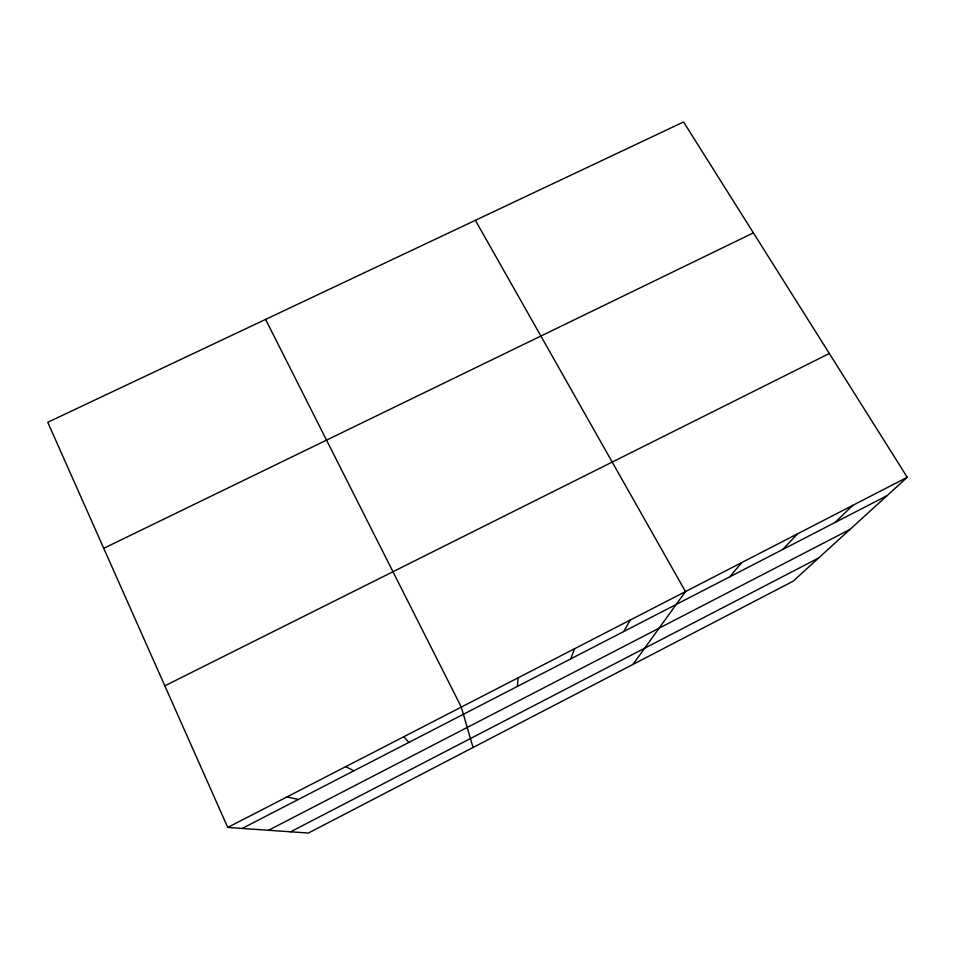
<?xml version="1.0" encoding="UTF-8"?>
<svg xmlns="http://www.w3.org/2000/svg" width="955" height="955" viewBox="0 0 955 955"><rect width="100%" height="100%" fill="white"/><g stroke="black" fill="none" stroke-linecap="round" stroke-linejoin="round"><path stroke-width="1.43" d="M517.359 686.43L518.207 677.775M570.815 658.855L574.528 648.743M623.758 631.53L630.288 620.01M632.998 664.405L685.487 591.563L475.375 220.307M729.692 576.856L741.784 562.555M782.682 549.519L797.509 533.845M835.148 522.433L852.66 505.422M907.25 477.285L793.068 581.249L308.381 833.035L227.744 827.448L47.75 422.289L683.577 121.965L907.25 477.285L227.744 827.448M290.607 831.805L818.59 558.018M242.164 828.451L887.111 495.621M268.522 830.277L850.01 529.404M164.821 685.833L829.322 353.493M103.737 548.313L753.388 232.865M287.037 796.9L298.294 799.49M345.722 766.65L353.863 770.804M403.81 736.723L408.895 742.405M265.586 319.4L461.301 707.094L473.059 747.49"/></g></svg>
